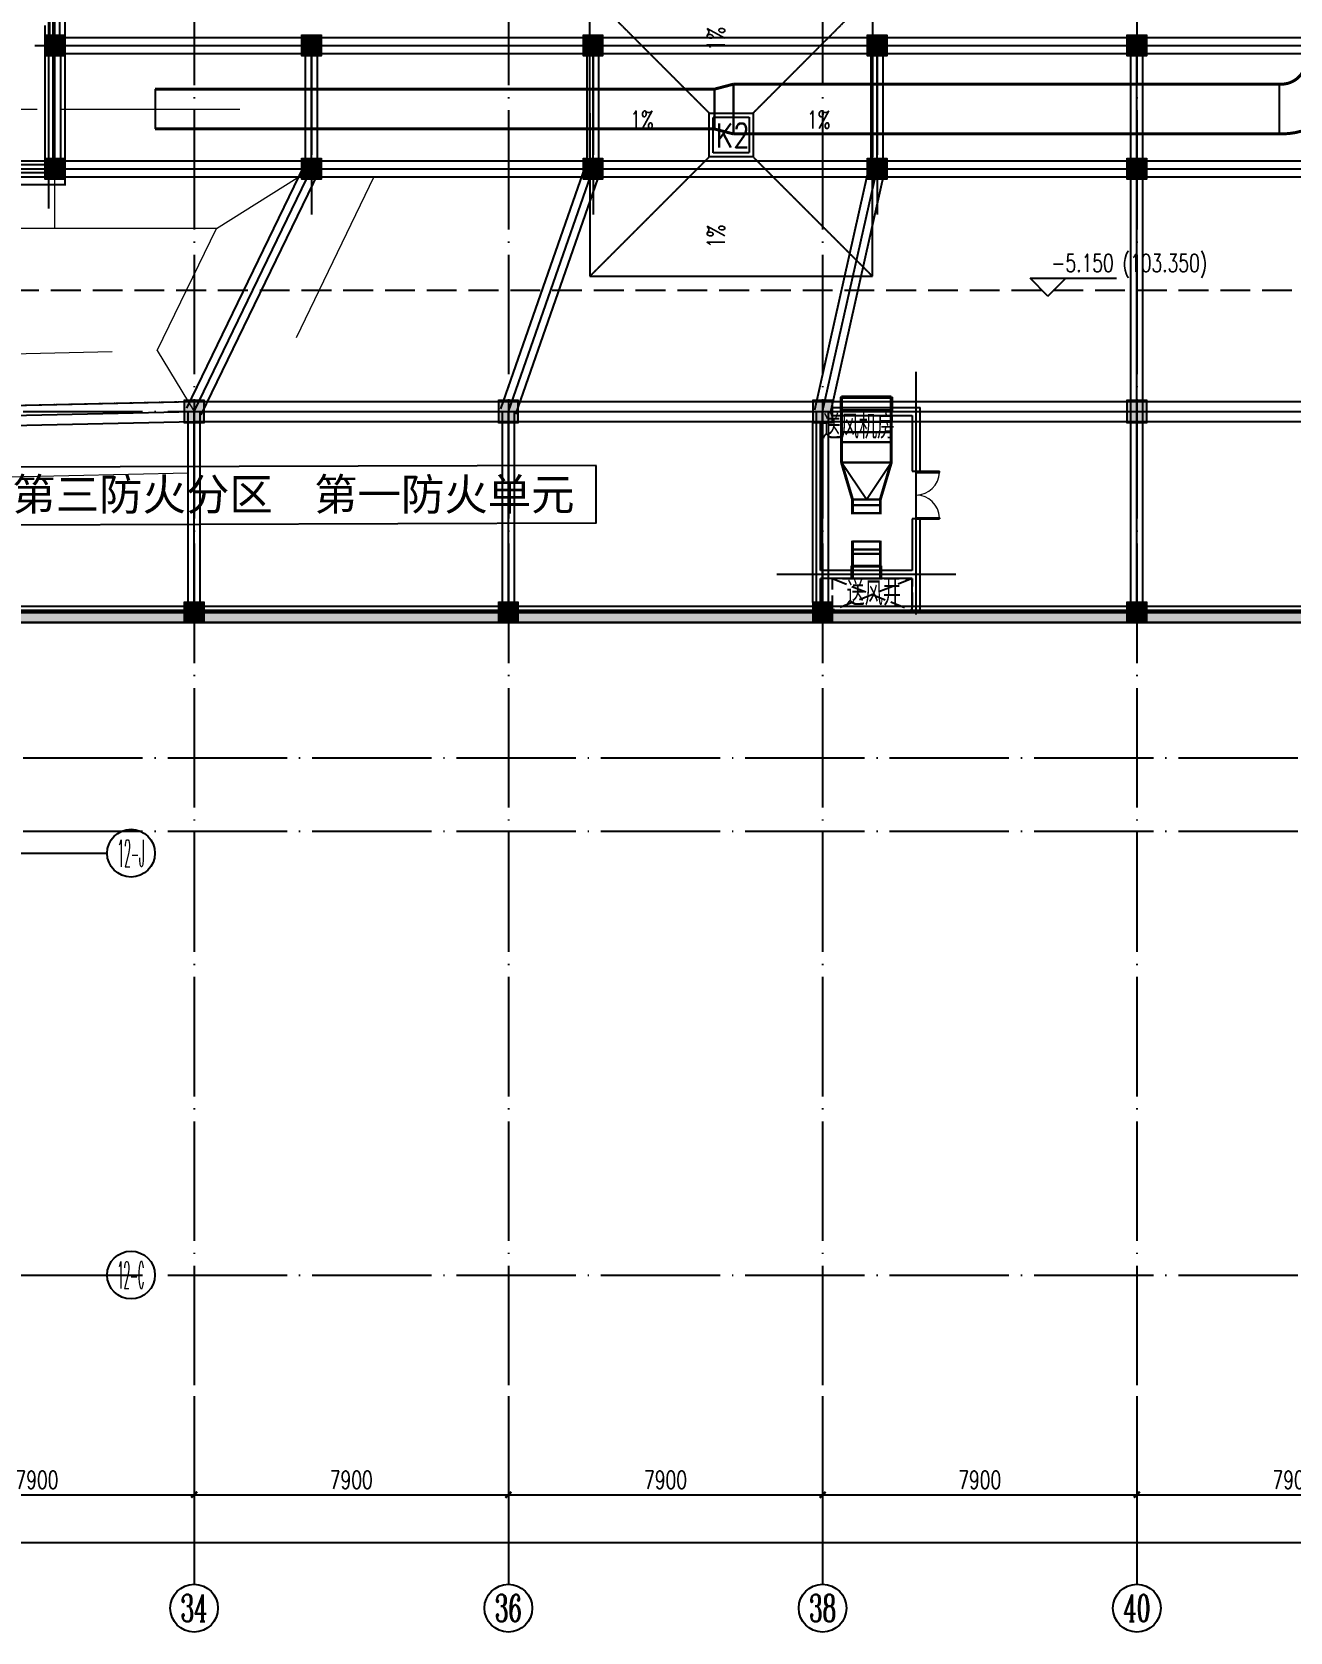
# Model space of a CAD drawing. Extents: x 290727 to 13733020, y 1731457 to 3643100.
# Drawn here: x 651536 to 683162, y 2132709 to 2172916 of the extents above; entities that cross this region are included whole.
import ezdxf
from ezdxf.enums import TextEntityAlignment as Align

# ---------------------------------------------------------------- set-up
doc = ezdxf.new("R2010")
doc.units = 0
doc.header["$LTSCALE"] = 10
doc.header["$PDSIZE"] = 0.5
for name, pattern in [('DASH', [0.35, 0.25, -0.1]), ('DASHED', [0.75, 0.5, -0.25]), ('DOTE', [2.42, 2, -0.2, 0.02, -0.2]), ('虚线', [750, 450, -300])]:
    doc.linetypes.add(name, pattern=pattern)
doc.layers.get('0').update_dxf_attribs({"linetype": 'CONTINUOUS'})
for name, color, linetype in [('-A-车行道路', 8, 'CONTINUOUS'), ('AXIS', 3, 'CONTINUOUS'), ('AXIS_TEXT', 7, 'CONTINUOUS'), ('BEAM_DASH', 144, 'DASHED'), ('COLU', 2, 'CONTINUOUS'), ('COLUMN', 9, 'CONTINUOUS'), ('DIM_ELEV', 3, 'CONTINUOUS'), ('DOTE', 8, 'DOTE'), ('DUCT-排烟管', 2, 'CONTINUOUS'), ('DUCT-排烟管端线', 4, 'CONTINUOUS'), ('DUCT-送风法兰', 2, 'CONTINUOUS'), ('DUCT-送风管', 4, 'CONTINUOUS'), ('DUCT-送风管端线', 2, 'CONTINUOUS'), ('PUB_HATCH', 8, 'CONTINUOUS'), ('PUB_TEXT', 7, 'CONTINUOUS'), ('WALL', 255, 'CONTINUOUS'), ('WINDOW', 4, 'CONTINUOUS'), ('作业图', 4, 'CONTINUOUS'), ('文字', 4, 'CONTINUOUS'), ('暖通留洞', 201, 'CONTINUOUS'), ('防火分区示意线', 4, 'CONTINUOUS'), ('防火分区线', 7, 'CONTINUOUS'), ('防火分区面积', 7, 'CONTINUOUS'), ('集水坑', 181, 'DASH'), ('风井', 211, 'CONTINUOUS')]:
    doc.layers.add(name, color=color, linetype=linetype)
for name, color, linetype, true_color in [('1106', 7, 'CONTINUOUS', 0x89bf5f), ('2106', 7, 'CONTINUOUS', 0x64cfcf), ('2206', 7, 'CONTINUOUS', 0x3474d4)]:
    doc.layers.add(name, color=color, linetype=linetype, true_color=true_color)
doc.layers.add('DIM_MODI', color=6, linetype='CONTINUOUS', plot=False)
doc.layers.add('板加腋边线', color=253, linetype='虚线', lineweight=18)
doc.layers.get('0').off()
doc.styles.add('-黑体', font='simhei.ttf')
doc.styles.add('_HZTXT', font='simplex.shx', dxfattribs={"width": 0.8, "bigfont": 'HZTXT.shx'})
doc.styles.add('_TCH_AXIS', font='COMPLEX', dxfattribs={"bigfont": 'GBCBIG'})
doc.styles.add('_TCH_DIM', font='SIMPLEX', dxfattribs={"bigfont": 'GBCBIG'})
doc.styles.add('_TCH_DIM_T3', font='SIMPLEX', dxfattribs={"width": 0.705882, "bigfont": 'GBCBIG'})
doc.styles.add('COMPLEX', font='COMPLEX')
doc.styles.add('HNSJY', font='HNSJY-07', dxfattribs={"width": 0.8, "bigfont": 'HNSJY-HZ'})
doc.dimstyles.new('_TCH_ARCH&&150', dxfattribs={"dimtxt": 446.25, "dimasz": 150, "dimexe": 375, "dimexo": 450, "dimgap": 150, "dimtad": 1, "dimdec": 0, "dimzin": 0, "dimdsep": 46, "dimtxsty": '_TCH_DIM_T3', "dimblk": 'ARCHTICK', "dimcen": 0.09, "dimclrt": 7, "dimazin": 2, "dimtfac": 1, "dimtdec": 0, "dimtix": 1, "dimtmove": 2, "dimatfit": 3, "dimfxl": 1, "dimtolj": 1, "dimtzin": 0, "dimarcsym": 0})

# ---------------------------------------------------------------- blocks, each defined once
blk = doc.blocks.new('_AXISO')
blk.add_circle((0, 0), 0.5)
at = {"layer": 'AXIS_TEXT', "style": 'COMPLEX', "width": 1.041667}
blk.add_attdef('A', text='', height=0.56, dxfattribs=at).set_placement((-0.25, -0.28), (0.25, -0.28), align=Align.FIT)
blk = doc.blocks.new('_ArchTick')
at = {"color": 0, "linetype": 'ByBlock', "const_width": 0.4}
blk.add_lwpolyline([(-0.5, -0.5), (0.5, 0.5)], dxfattribs=at)
blk = doc.blocks.new('*D99')
at = {"layer": 'AXIS', "color": 0, "linetype": 'Continuous', "lineweight": -2, "transparency": 16777216}
for p, q in [((16384, 11750), (16384, 8146)), ((235384, 11750), (235384, 8146)), ((16384, 8521), (235384, 8521))]:
    blk.add_line(p, q, dxfattribs=at)
at = {"layer": 'AXIS', "color": 0, "linetype": 'Continuous', "lineweight": -2, "transparency": 16777216, "xscale": 150, "yscale": 150, "zscale": 150, "rotation": 180}
blk.add_blockref('_ArchTick', (16384, 8521), dxfattribs=at)
at = {"layer": 'AXIS', "color": 0, "linetype": 'Continuous', "lineweight": -2, "transparency": 16777216, "xscale": 150, "yscale": 150, "zscale": 150}
blk.add_blockref('_ArchTick', (235384, 8521), dxfattribs=at)
at = {"layer": 'AXIS', "color": 7, "linetype": 'Continuous', "transparency": 16777216, "insert": (125884, 8895), "char_height": 446.2, "attachment_point": 5, "style": '_TCH_DIM_T3'}
blk.add_mtext('\\A1;219000', dxfattribs=at)
blk = doc.blocks.new('*D120')
at = {"layer": 'AXIS', "color": 0, "linetype": 'Continuous', "lineweight": -2, "transparency": 16777216}
for p, q in [((162784, 11750), (162784, 9346)), ((170684, 11750), (170684, 9346)), ((162784, 9721), (170684, 9721))]:
    blk.add_line(p, q, dxfattribs=at)
at = {"layer": 'AXIS', "color": 0, "linetype": 'Continuous', "lineweight": -2, "transparency": 16777216, "xscale": 150, "yscale": 150, "zscale": 150, "rotation": 180}
blk.add_blockref('_ArchTick', (162784, 9721), dxfattribs=at)
at = {"layer": 'AXIS', "color": 0, "linetype": 'Continuous', "lineweight": -2, "transparency": 16777216, "xscale": 150, "yscale": 150, "zscale": 150}
blk.add_blockref('_ArchTick', (170684, 9721), dxfattribs=at)
at = {"layer": 'AXIS', "color": 7, "linetype": 'Continuous', "transparency": 16777216, "insert": (166734, 10095), "char_height": 446.2, "attachment_point": 5, "style": '_TCH_DIM_T3'}
blk.add_mtext('\\A1;7900', dxfattribs=at)
blk = doc.blocks.new('*D121')
at = {"layer": 'AXIS', "color": 0, "linetype": 'Continuous', "lineweight": -2, "transparency": 16777216}
for p, q in [((170684, 11750), (170684, 9346)), ((178584, 11750), (178584, 9346)), ((170684, 9721), (178584, 9721))]:
    blk.add_line(p, q, dxfattribs=at)
at = {"layer": 'AXIS', "color": 0, "linetype": 'Continuous', "lineweight": -2, "transparency": 16777216, "xscale": 150, "yscale": 150, "zscale": 150, "rotation": 180}
blk.add_blockref('_ArchTick', (170684, 9721), dxfattribs=at)
at = {"layer": 'AXIS', "color": 0, "linetype": 'Continuous', "lineweight": -2, "transparency": 16777216, "xscale": 150, "yscale": 150, "zscale": 150}
blk.add_blockref('_ArchTick', (178584, 9721), dxfattribs=at)
at = {"layer": 'AXIS', "color": 7, "linetype": 'Continuous', "transparency": 16777216, "insert": (174634, 10095), "char_height": 446.2, "attachment_point": 5, "style": '_TCH_DIM_T3'}
blk.add_mtext('\\A1;7900', dxfattribs=at)
blk = doc.blocks.new('*D122')
at = {"layer": 'AXIS', "color": 0, "linetype": 'Continuous', "lineweight": -2, "transparency": 16777216}
for p, q in [((178584, 11750), (178584, 9346)), ((186484, 11750), (186484, 9346)), ((178584, 9721), (186484, 9721))]:
    blk.add_line(p, q, dxfattribs=at)
at = {"layer": 'AXIS', "color": 0, "linetype": 'Continuous', "lineweight": -2, "transparency": 16777216, "xscale": 150, "yscale": 150, "zscale": 150, "rotation": 180}
blk.add_blockref('_ArchTick', (178584, 9721), dxfattribs=at)
at = {"layer": 'AXIS', "color": 0, "linetype": 'Continuous', "lineweight": -2, "transparency": 16777216, "xscale": 150, "yscale": 150, "zscale": 150}
blk.add_blockref('_ArchTick', (186484, 9721), dxfattribs=at)
at = {"layer": 'AXIS', "color": 7, "linetype": 'Continuous', "transparency": 16777216, "insert": (182534, 10095), "char_height": 446.2, "attachment_point": 5, "style": '_TCH_DIM_T3'}
blk.add_mtext('\\A1;7900', dxfattribs=at)
blk = doc.blocks.new('*D123')
at = {"layer": 'AXIS', "color": 0, "linetype": 'Continuous', "lineweight": -2, "transparency": 16777216}
for p, q in [((186484, 11750), (186484, 9346)), ((194384, 11750), (194384, 9346)), ((186484, 9721), (194384, 9721))]:
    blk.add_line(p, q, dxfattribs=at)
at = {"layer": 'AXIS', "color": 0, "linetype": 'Continuous', "lineweight": -2, "transparency": 16777216, "xscale": 150, "yscale": 150, "zscale": 150, "rotation": 180}
blk.add_blockref('_ArchTick', (186484, 9721), dxfattribs=at)
at = {"layer": 'AXIS', "color": 0, "linetype": 'Continuous', "lineweight": -2, "transparency": 16777216, "xscale": 150, "yscale": 150, "zscale": 150}
blk.add_blockref('_ArchTick', (194384, 9721), dxfattribs=at)
at = {"layer": 'AXIS', "color": 7, "linetype": 'Continuous', "transparency": 16777216, "insert": (190434, 10095), "char_height": 446.2, "attachment_point": 5, "style": '_TCH_DIM_T3'}
blk.add_mtext('\\A1;7900', dxfattribs=at)
blk = doc.blocks.new('*D124')
at = {"layer": 'AXIS', "color": 0, "linetype": 'Continuous', "lineweight": -2, "transparency": 16777216}
for p, q in [((194384, 11750), (194384, 9346)), ((202284, 11750), (202284, 9346)), ((194384, 9721), (202284, 9721))]:
    blk.add_line(p, q, dxfattribs=at)
at = {"layer": 'AXIS', "color": 0, "linetype": 'Continuous', "lineweight": -2, "transparency": 16777216, "xscale": 150, "yscale": 150, "zscale": 150, "rotation": 180}
blk.add_blockref('_ArchTick', (194384, 9721), dxfattribs=at)
at = {"layer": 'AXIS', "color": 0, "linetype": 'Continuous', "lineweight": -2, "transparency": 16777216, "xscale": 150, "yscale": 150, "zscale": 150}
blk.add_blockref('_ArchTick', (202284, 9721), dxfattribs=at)
at = {"layer": 'AXIS', "color": 7, "linetype": 'Continuous', "transparency": 16777216, "insert": (198334, 10095), "char_height": 446.2, "attachment_point": 5, "style": '_TCH_DIM_T3'}
blk.add_mtext('\\A1;7900', dxfattribs=at)
blk = doc.blocks.new('A$C1EDA5D86')
at = {"layer": 'AXIS'}
for p, q in [((71664, 19100), (73164, 19100)), ((71664, 8500), (73164, 8500))]:
    blk.add_line(p, q, dxfattribs=at)
at = {"layer": 'DOTE'}
for p, q in [((5961, 19100), (71664, 19100)), ((5961, 8500), (71664, 8500))]:
    blk.add_line(p, q, dxfattribs=at)
at = {"layer": 'AXIS'}
ref = blk.add_blockref('_AXISO', (73764, 19100), dxfattribs=dict(at, xscale=1200, yscale=1200, zscale=1200))
ref.add_attrib('A', '12-J', dxfattribs={"layer": 'AXIS_TEXT', "height": 678.8, "style": '_TCH_AXIS', "width": 0.291667}).set_placement((73424, 18761), (74103, 18761), align=Align.FIT)
ref = blk.add_blockref('_AXISO', (73764, 8500), dxfattribs=dict(at, xscale=1200, yscale=1200, zscale=1200))
ref.add_attrib('A', '12-C', dxfattribs={"layer": 'AXIS_TEXT', "height": 678.8, "style": '_TCH_AXIS', "width": 0.276316}).set_placement((73424, 8161), (74103, 8161), align=Align.FIT)
blk = doc.blocks.new('A$C47EE32D5')
at = {"layer": '集水坑'}
for p, q in [((0, 7100), (3000, 4100)), ((4100, 4100), (7100, 7100)), ((0, 0), (3000, 3000)), ((4100, 3000), (7100, 0))]:
    blk.add_line(p, q, dxfattribs=at)
for points in [[(0, 3000), (0, 7100), (7100, 7100), (7100, 3000)], [(0, 4100), (0, 0), (7100, 0), (7100, 4100)]]:
    blk.add_lwpolyline(points, dxfattribs=at)
at = {"layer": '集水坑', "linetype": 'ByBlock'}
blk.add_lwpolyline([(3000, 4100), (4100, 4100), (4100, 3000), (3000, 3000)], close=True, dxfattribs=at)
at = {"layer": '集水坑', "linetype": 'DASH'}
blk.add_lwpolyline([(3100, 4000), (4000, 4000), (4000, 3100), (3100, 3100)], close=True, dxfattribs=at)
at = {"layer": 'PUB_TEXT', "style": '_TCH_DIM', "width": 0.705882}
for p in [(3392, 5669), (3392, 703)]:
    blk.add_text('1%%%', height=446.2, rotation=90, dxfattribs=at).set_placement(p)
for p in [(1012, 3708), (5456, 3708)]:
    blk.add_text('1%%%', height=446.2, dxfattribs=at).set_placement(p)
at = {"layer": '集水坑', "style": '_HZTXT', "width": 0.8}
blk.add_text('K2', height=600, dxfattribs=at).set_placement((3170, 3237))
blk = doc.blocks.new('A$C26CF02E8')
at = {"layer": '风井', "linetype": 'DASH', "ltscale": 150}
for p, q in [((183115, 33615), (181115, 32815)), ((181115, 33615), (183115, 32815))]:
    blk.add_line(p, q, dxfattribs=at)
at = {"layer": '风井', "linetype": 'DASH', "ltscale": 150, "flags": 128}
blk.add_lwpolyline([(181115, 32815), (181115, 33615), (183115, 33615), (183115, 32815)], close=True, dxfattribs=at)
blk = doc.blocks.new('_FZH')
blk.add_lwpolyline([(-0.5, -0.5), (0.5, -0.5), (0.5, 0.5), (-0.5, 0.5)], close=True)
at = {"layer": 'PUB_HATCH'}
blk.add_solid([(-0.5, -0.5), (0.5, -0.5), (-0.5, 0.5), (0.5, 0.5)], dxfattribs=at)
blk = doc.blocks.new('$DorLib2D$00000002')
for p, q in [((-0.5, 0), (-0.5, 0.4875)), ((-0.475, 0.4875), (-0.5, 0.4875)), ((-0.475, 0), (-0.475, 0.4875)), ((0.475, 0), (0.475, 0.4875)), ((0.475, 0.4875), (0.5, 0.4875)), ((0.5, 0), (0.5, 0.4875)), ((-0.5, 0), (-0.475, 0)), ((0.5, 0), (0.475, 0))]:
    blk.add_line(p, q)
at = {"lineweight": 13}
for centre, start, end in [((-0.4875, 0), 0, 88.53072), ((0.4875, 0), 91.46928, 180)]:
    blk.add_arc(centre, 0.4875, start, end, dxfattribs=at)
blk = doc.blocks.new('人防-l')
at = {"layer": '2106'}
for points in [[(804255, -960534), (803755, -960534), (803755, -961034), (804255, -961034)], [(810704, -960534), (810204, -960534), (810204, -961034), (810704, -961034)], [(817782, -960534), (817282, -960534), (817282, -961034), (817782, -961034)], [(824923, -960534), (824423, -960534), (824423, -961034), (824923, -961034)], [(831454, -960534), (830954, -960534), (830954, -961034), (831454, -961034)], [(804255, -963634), (803755, -963634), (803755, -964134), (804255, -964134)], [(810707, -963634), (810207, -963634), (810207, -964134), (810707, -964134)], [(817782, -963634), (817282, -963634), (817282, -964134), (817782, -964134)], [(824923, -963634), (824423, -963634), (824423, -964134), (824923, -964134)], [(831454, -963634), (830954, -963634), (830954, -964134), (831454, -964134)], [(807754, -969709), (807254, -969709), (807254, -970259), (807754, -970259)], [(815654, -969709), (815154, -969709), (815154, -970259), (815654, -970259)], [(823554, -969709), (823054, -969709), (823054, -970259), (823554, -970259)], [(831454, -969709), (830954, -969709), (830954, -970259), (831454, -970259)], [(807754, -974784), (807254, -974784), (807254, -975284), (807754, -975284)], [(815654, -974784), (815154, -974784), (815154, -975284), (815654, -975284)], [(823554, -974784), (823054, -974784), (823054, -975284), (823554, -975284)], [(831454, -974784), (830954, -974784), (830954, -975284), (831454, -975284)]]:
    blk.add_hatch(color=0, dxfattribs=at).paths.add_polyline_path(points)
at = {"color": 0}
for p, q in [((804005, -960784), (804005, -960184)), ((804005, -963884), (804005, -960784)), ((804005, -960784), (810454, -960784)), ((810454, -960784), (817532, -960784)), ((810457, -963884), (810454, -960784)), ((817532, -960784), (824673, -960784)), ((817532, -963884), (817532, -960784)), ((824673, -960784), (831204, -960784)), ((824673, -963884), (824673, -960784)), ((831204, -960784), (839104, -960784)), ((831204, -963884), (831204, -960784)), ((798954, -963884), (804005, -963884)), ((804005, -963884), (810457, -963884)), ((807504, -969984), (810457, -963884)), ((810457, -963884), (817532, -963884)), ((815404, -969984), (817532, -963884)), ((817532, -963884), (824673, -963884)), ((823304, -969984), (824673, -963884)), ((824673, -963884), (831204, -963884)), ((831204, -963884), (839104, -963884)), ((831204, -969984), (831204, -963884)), ((799604, -970159), (807504, -969984)), ((807504, -969984), (815404, -969984)), ((807504, -974984), (807504, -969984)), ((815404, -969984), (823304, -969984)), ((815404, -974984), (815404, -969984)), ((823304, -969984), (831204, -969984)), ((823304, -974984), (823304, -969984)), ((831204, -969984), (839104, -969984)), ((831204, -974984), (831204, -969984)), ((799604, -974984), (807504, -974984)), ((807504, -974984), (815404, -974984)), ((815404, -974984), (823304, -974984)), ((823304, -974984), (831204, -974984)), ((831204, -974984), (839104, -974984))]:
    blk.add_line(p, q, dxfattribs=at)
for p in [(804005, -960784), (810454, -960784), (817532, -960784), (824673, -960784), (831204, -960784), (804005, -963884), (810457, -963884), (817532, -963884), (824673, -963884), (831204, -963884), (807504, -969984), (815404, -969984), (823304, -969984), (831204, -969984), (807504, -974984), (815404, -974984), (823304, -974984), (831204, -974984)]:
    blk.add_point(p, dxfattribs=at)
at = {"layer": '1106', "color": 0}
for p, q in [((799654, -975034), (807504, -975034)), ((799904, -975284), (807504, -975284)), ((807504, -975034), (815404, -975034)), ((807504, -975284), (815404, -975284)), ((815404, -975034), (823304, -975034)), ((815404, -975284), (823304, -975284)), ((823304, -975034), (831204, -975034)), ((823304, -975284), (831204, -975284)), ((831204, -975034), (839104, -975034)), ((831204, -975284), (839104, -975284))]:
    blk.add_line(p, q, dxfattribs=at)
at = {"layer": '2106', "color": 0, "linetype": 'Continuous'}
for points in [[(804255, -960534), (803755, -960534), (803755, -961034), (804255, -961034)], [(810704, -960534), (810204, -960534), (810204, -961034), (810704, -961034)], [(817782, -960534), (817282, -960534), (817282, -961034), (817782, -961034)], [(824923, -960534), (824423, -960534), (824423, -961034), (824923, -961034)], [(831454, -960534), (830954, -960534), (830954, -961034), (831454, -961034)], [(804255, -963634), (803755, -963634), (803755, -964134), (804255, -964134)], [(810707, -963634), (810207, -963634), (810207, -964134), (810707, -964134)], [(817782, -963634), (817282, -963634), (817282, -964134), (817782, -964134)], [(824923, -963634), (824423, -963634), (824423, -964134), (824923, -964134)], [(831454, -963634), (830954, -963634), (830954, -964134), (831454, -964134)], [(807754, -969709), (807254, -969709), (807254, -970259), (807754, -970259)], [(815654, -969709), (815154, -969709), (815154, -970259), (815654, -970259)], [(823554, -969709), (823054, -969709), (823054, -970259), (823554, -970259)], [(831454, -969709), (830954, -969709), (830954, -970259), (831454, -970259)], [(807754, -974784), (807254, -974784), (807254, -975284), (807754, -975284)], [(815654, -974784), (815154, -974784), (815154, -975284), (815654, -975284)], [(823554, -974784), (823054, -974784), (823054, -975284), (823554, -975284)], [(831454, -974784), (830954, -974784), (830954, -975284), (831454, -975284)]]:
    blk.add_lwpolyline(points, close=True, dxfattribs=at)
at = {"layer": '2206', "color": 0}
for p, q in [((803880, -960784), (803880, -960184)), ((803880, -960784), (803880, -960184)), ((804130, -960784), (804130, -960184)), ((803855, -963884), (803855, -960784)), ((803855, -963884), (803855, -960784)), ((804005, -960584), (810454, -960584)), ((804005, -960584), (810454, -960584)), ((804155, -963884), (804155, -960784)), ((810307, -963884), (810304, -960784)), ((810307, -963884), (810304, -960784)), ((810454, -960584), (817532, -960584)), ((810454, -960584), (817532, -960584)), ((810607, -963884), (810604, -960784)), ((817382, -963884), (817382, -960784)), ((817382, -963884), (817382, -960784)), ((817532, -960584), (824673, -960584)), ((817532, -960584), (824673, -960584)), ((817682, -963884), (817682, -960784)), ((824523, -963884), (824523, -960784)), ((824523, -963884), (824523, -960784)), ((824673, -960584), (831204, -960584)), ((824673, -960584), (831204, -960584)), ((824823, -963884), (824823, -960784)), ((831054, -963884), (831054, -960784)), ((831054, -963884), (831054, -960784)), ((831204, -960584), (839104, -960584)), ((831204, -960584), (839104, -960584)), ((831354, -963884), (831354, -960784)), ((804005, -960984), (810454, -960984)), ((810454, -960984), (817532, -960984)), ((817532, -960984), (824673, -960984)), ((824673, -960984), (831204, -960984)), ((831204, -960984), (839104, -960984)), ((798954, -963684), (804005, -963684)), ((798954, -963684), (804005, -963684)), ((804005, -963684), (810457, -963684)), ((804005, -963684), (810457, -963684)), ((810457, -963684), (817532, -963684)), ((810457, -963684), (817532, -963684)), ((817532, -963684), (824673, -963684)), ((817532, -963684), (824673, -963684)), ((824673, -963684), (831204, -963684)), ((824673, -963684), (831204, -963684)), ((831204, -963684), (839104, -963684)), ((831204, -963684), (839104, -963684)), ((798954, -964084), (804005, -964084)), ((804005, -964084), (810457, -964084)), ((807324, -969897), (810277, -963797)), ((807324, -969897), (810277, -963797)), ((807684, -970071), (810637, -963971)), ((810457, -964084), (817532, -964084)), ((815215, -969918), (817343, -963818)), ((815215, -969918), (817343, -963818)), ((815593, -970050), (817721, -963950)), ((817532, -964084), (824673, -964084)), ((823109, -969940), (824478, -963840)), ((823109, -969940), (824478, -963840)), ((823499, -970028), (824868, -963928)), ((824673, -964084), (831204, -964084)), ((831054, -969984), (831054, -963884)), ((831054, -969984), (831054, -963884)), ((831204, -964084), (839104, -964084)), ((831354, -969984), (831354, -963884)), ((799599, -969909), (807499, -969734)), ((799599, -969909), (807499, -969734)), ((807504, -969734), (815404, -969734)), ((807504, -969734), (815404, -969734)), ((815404, -969734), (823304, -969734)), ((815404, -969734), (823304, -969734)), ((823304, -969734), (831204, -969734)), ((823304, -969734), (831204, -969734)), ((831204, -969734), (839104, -969734)), ((831204, -969734), (839104, -969734)), ((807354, -974984), (807354, -969984)), ((807354, -974984), (807354, -969984)), ((807654, -974984), (807654, -969984)), ((815254, -974984), (815254, -969984)), ((815254, -974984), (815254, -969984)), ((815554, -974984), (815554, -969984)), ((823154, -974984), (823154, -969984)), ((823154, -974984), (823154, -969984)), ((823454, -974984), (823454, -969984)), ((831054, -974984), (831054, -969984)), ((831054, -974984), (831054, -969984)), ((831354, -974984), (831354, -969984)), ((799610, -970409), (807510, -970234)), ((807504, -970234), (815404, -970234)), ((815404, -970234), (823304, -970234)), ((823304, -970234), (831204, -970234)), ((831204, -970234), (839104, -970234))]:
    blk.add_line(p, q, dxfattribs=at)
blk = doc.blocks.new('A$C7FBF512A')
at = {"layer": 'DUCT-排烟管', "color": 0, "linetype": 'Continuous', "const_width": 75}
blk.add_lwpolyline([(177370, -94824, 0.414214), (177995, -94199)], format="xyb", dxfattribs=at)
for points in [[(163594, -94824), (163119, -94949)], [(177320, -94824), (163594, -94824)], [(177320, -94824), (177370, -94824)], [(163119, -94949), (149055, -94949)], [(149055, -95949), (163119, -95949)], [(163594, -96074), (163119, -95949)], [(163594, -96074), (177320, -96074)], [(177370, -96074), (177320, -96074)]]:
    blk.add_lwpolyline(points, dxfattribs=at)
at = {"layer": 'DUCT-排烟管', "color": 0, "linetype": 'Continuous', "extrusion": (0, 0, -1), "const_width": 75}
blk.add_lwpolyline([(-178874, -95320, 0.236867), (-177370, -96074)], format="xyb", dxfattribs=at)
at = {"layer": 'DUCT-排烟管端线', "color": 0, "linetype": 'Continuous'}
for p, q in [((163594, -94824), (163594, -96074)), ((163594, -96074), (163594, -94824)), ((177320, -96074), (177320, -94824)), ((177320, -96074), (177320, -94824)), ((149055, -94949), (149055, -95949)), ((163119, -95949), (163119, -94949)), ((163119, -94949), (163119, -95949))]:
    blk.add_line(p, q, dxfattribs=at)
at = {"layer": 'DUCT-送风法兰', "color": 0, "linetype": 'Continuous'}
for p, q in [((167594, -103572), (166284, -103572)), ((167594, -103823), (166284, -103823)), ((167594, -104332), (166284, -104332)), ((166559, -105257), (167319, -105257)), ((167319, -105405), (166559, -105405)), ((166559, -106516), (167319, -106516))]:
    blk.add_line(p, q, dxfattribs=at)
at = {"layer": 'DUCT-送风法兰', "color": 0, "linetype": 'ByBlock'}
for p, q in [((167319, -105405), (166559, -105405)), ((166559, -105605), (167319, -105605))]:
    blk.add_line(p, q, dxfattribs=at)
at = {"layer": 'DUCT-送风法兰', "color": 0}
for p, q in [((166559, -106316), (167319, -106316)), ((166559, -106516), (167319, -106516)), ((166559, -106630), (167319, -106630)), ((166559, -106930), (167319, -106930)), ((166559, -107249), (167319, -107249))]:
    blk.add_line(p, q, dxfattribs=at)
at = {"layer": 'DUCT-送风管', "color": 0, "linetype": 'Continuous'}
for q in [(166314, -104332), (167564, -104332)]:
    blk.add_line((166939, -105257), q, dxfattribs=at)
at = {"layer": 'DUCT-送风管', "color": 0, "linetype": 'Continuous', "const_width": 75}
for points in [[(166314, -102671), (166314, -103013)], [(167564, -103013), (167564, -102671)], [(166589, -105257), (166314, -104332)], [(167289, -105257), (167564, -104332)]]:
    blk.add_lwpolyline(points, dxfattribs=at)
at = {"layer": 'DUCT-送风管', "color": 0, "const_width": 75}
for points in [[(166314, -103313), (166314, -103013)], [(167564, -103013), (167564, -103313)], [(166314, -103822), (166314, -103572)], [(167564, -103572), (167564, -103822)], [(166589, -106516), (166589, -106316)], [(166589, -106516), (166589, -106630)], [(167289, -106316), (167289, -106516)], [(167289, -106630), (167289, -106516)], [(166589, -106930), (166589, -106630)], [(166589, -106930), (166589, -107249)], [(167289, -106630), (167289, -106930)], [(167289, -107249), (167289, -106930)]]:
    blk.add_lwpolyline(points, dxfattribs=at)
at = {"layer": 'DUCT-送风管', "color": 0, "linetype": 'ByBlock', "const_width": 75}
for points in [[(166314, -103313), (166314, -103572)], [(167564, -103572), (167564, -103313)], [(166314, -103823), (166314, -104332)], [(167564, -104332), (167564, -103823)], [(166589, -105258), (166589, -105405)], [(167289, -105405), (167289, -105258)], [(166589, -105605), (166589, -105405)], [(167289, -105405), (167289, -105605)]]:
    blk.add_lwpolyline(points, dxfattribs=at)
at = {"layer": 'DUCT-送风管端线', "color": 0, "linetype": 'Continuous'}
for p, q in [((167564, -102671), (166314, -102671)), ((166314, -103013), (167564, -103013)), ((167564, -104332), (166314, -104332)), ((166589, -105257), (167289, -105257))]:
    blk.add_line(p, q, dxfattribs=at)
at = {"layer": 'DUCT-送风管端线', "color": 0}
for p, q in [((166314, -103013), (167564, -103013)), ((166314, -103313), (167564, -103313)), ((166314, -103572), (167564, -103572)), ((166314, -103822), (167564, -103822)), ((167289, -106316), (166589, -106316)), ((167289, -106516), (166589, -106516)), ((167289, -106516), (166589, -106516)), ((166589, -106630), (167289, -106630)), ((167289, -106630), (166589, -106630)), ((167289, -106930), (166589, -106930)), ((167289, -106930), (166589, -106930)), ((166589, -107249), (167289, -107249))]:
    blk.add_line(p, q, dxfattribs=at)
at = {"layer": 'DUCT-送风管端线', "color": 0, "linetype": 'ByBlock'}
for p, q in [((167564, -103313), (166314, -103313)), ((166314, -103572), (167564, -103572)), ((167564, -103823), (166314, -103823)), ((166314, -104332), (167564, -104332)), ((167289, -105258), (166589, -105258)), ((167289, -105405), (166589, -105405)), ((166589, -105405), (167289, -105405)), ((167289, -105605), (166589, -105605))]:
    blk.add_line(p, q, dxfattribs=at)
at = {"layer": '暖通留洞', "color": 0, "lineweight": 0, "const_width": 50, "elevation": 6000}
blk.add_lwpolyline([(166289, -102713), (167589, -102713), (167589, -103013), (166289, -103013)], close=True, dxfattribs=at)
at = {"layer": '暖通留洞', "color": 0, "lineweight": 0, "const_width": 50}
blk.add_lwpolyline([(166564, -106949), (167314, -106949), (167314, -107249), (166564, -107249)], close=True, dxfattribs=at)
blk = doc.blocks.new('梁图-10.22')
at = {"layer": 'BEAM_DASH', "color": 0, "lineweight": 18}
for p, q in [((-1458749, 217308), (-1458749, 217058)), ((-1458499, 217058), (-1458499, 217308)), ((-1452424, 217008), (-1458374, 217008)), ((-1445346, 217008), (-1451924, 217008)), ((-1438206, 217008), (-1444846, 217008)), ((-1431674, 217008), (-1437706, 217008)), ((-1423774, 217008), (-1431174, 217008)), ((-1458774, 216558), (-1458774, 213958)), ((-1458474, 213958), (-1458474, 216558)), ((-1458374, 216608), (-1452424, 216608)), ((-1452324, 216558), (-1452322, 213958)), ((-1452022, 213958), (-1452024, 216558)), ((-1451924, 216608), (-1445346, 216608)), ((-1445246, 216558), (-1445246, 213958)), ((-1444946, 213958), (-1444946, 216558)), ((-1444846, 216608), (-1438206, 216608)), ((-1438106, 216558), (-1438106, 213958)), ((-1437806, 213958), (-1437806, 216558)), ((-1437706, 216608), (-1431674, 216608)), ((-1431574, 216558), (-1431574, 213958)), ((-1431274, 213958), (-1431274, 216558)), ((-1431174, 216608), (-1423774, 216608)), ((-1458874, 213908), (-1463374, 213908)), ((-1452422, 213908), (-1458374, 213908)), ((-1445346, 213908), (-1451922, 213908)), ((-1438206, 213908), (-1444846, 213908)), ((-1431674, 213908), (-1437706, 213908)), ((-1423809, 213908), (-1431174, 213908)), ((-1463374, 213508), (-1458874, 213508)), ((-1458374, 213508), (-1452422, 213508)), ((-1452431, 213632), (-1455214, 207883)), ((-1451922, 213508), (-1445346, 213508)), ((-1445350, 213590), (-1447340, 207883)), ((-1444846, 213508), (-1438206, 213508)), ((-1438206, 213507), (-1439468, 207883)), ((-1437706, 213508), (-1431674, 213508)), ((-1431174, 213508), (-1423809, 213508)), ((-1454874, 207665), (-1452071, 213458)), ((-1446974, 207717), (-1444972, 213458)), ((-1439074, 207809), (-1437807, 213458)), ((-1431574, 213458), (-1431574, 207883)), ((-1431274, 207883), (-1431274, 213458)), ((-1455374, 207852), (-1462774, 207688)), ((-1447474, 207858), (-1454874, 207858)), ((-1439574, 207858), (-1446974, 207858)), ((-1431674, 207858), (-1439074, 207858)), ((-1423774, 207858), (-1431174, 207858)), ((-1462774, 207188), (-1455374, 207352)), ((-1455274, 207333), (-1455274, 202808)), ((-1454974, 202808), (-1454974, 207333)), ((-1454874, 207358), (-1447474, 207358)), ((-1447374, 207333), (-1447374, 202808)), ((-1447074, 202808), (-1447074, 207333)), ((-1446974, 207358), (-1439574, 207358)), ((-1439474, 207333), (-1439474, 202808)), ((-1439174, 202808), (-1439174, 207333)), ((-1439074, 207358), (-1431674, 207358)), ((-1431574, 207333), (-1431574, 202808)), ((-1431274, 202808), (-1431274, 207333)), ((-1431174, 207358), (-1423774, 207358))]:
    blk.add_line(p, q, dxfattribs=at)
at = {"layer": 'COLU', "color": 0, "const_width": 40}
for points in [[(-1458374, 217058), (-1458874, 217058), (-1458874, 216558), (-1458374, 216558)], [(-1451924, 217058), (-1452424, 217058), (-1452424, 216558), (-1451924, 216558)], [(-1444846, 217058), (-1445346, 217058), (-1445346, 216558), (-1444846, 216558)], [(-1437706, 217058), (-1438206, 217058), (-1438206, 216558), (-1437706, 216558)], [(-1431174, 217058), (-1431674, 217058), (-1431674, 216558), (-1431174, 216558)], [(-1458374, 213958), (-1458874, 213958), (-1458874, 213458), (-1458374, 213458)], [(-1451922, 213958), (-1452422, 213958), (-1452422, 213458), (-1451922, 213458)], [(-1444846, 213958), (-1445346, 213958), (-1445346, 213458), (-1444846, 213458)], [(-1437706, 213958), (-1438206, 213958), (-1438206, 213458), (-1437706, 213458)], [(-1431174, 213958), (-1431674, 213958), (-1431674, 213458), (-1431174, 213458)], [(-1454874, 207883), (-1455374, 207883), (-1455374, 207333), (-1454874, 207333)], [(-1446974, 207883), (-1447474, 207883), (-1447474, 207333), (-1446974, 207333)], [(-1439074, 207883), (-1439574, 207883), (-1439574, 207333), (-1439074, 207333)], [(-1431174, 207883), (-1431674, 207883), (-1431674, 207333), (-1431174, 207333)], [(-1454874, 202808), (-1455374, 202808), (-1455374, 202308), (-1454874, 202308)], [(-1446974, 202808), (-1447474, 202808), (-1447474, 202308), (-1446974, 202308)], [(-1439074, 202808), (-1439574, 202808), (-1439574, 202308), (-1439074, 202308)], [(-1431174, 202808), (-1431674, 202808), (-1431674, 202308), (-1431174, 202308)]]:
    blk.add_lwpolyline(points, close=True, dxfattribs=at)
at = {"layer": 'WALL', "color": 0, "const_width": 40}
for points in [[(-1455374, 202558), (-1462724, 202558)], [(-1462724, 202308), (-1455374, 202308)], [(-1447474, 202558), (-1454874, 202558)], [(-1454874, 202308), (-1447474, 202308)], [(-1439574, 202558), (-1446974, 202558)], [(-1446974, 202308), (-1439574, 202308)], [(-1431674, 202558), (-1439074, 202558)], [(-1439074, 202308), (-1431674, 202308)], [(-1423774, 202558), (-1431174, 202558)], [(-1431174, 202308), (-1423774, 202308)]]:
    blk.add_lwpolyline(points, dxfattribs=at)
at = {"layer": '板加腋边线', "color": 0, "lineweight": 18}
for p, q in [((-1463574, 215208), (-1458774, 215208)), ((-1458474, 215208), (-1452323, 215208)), ((-1458624, 212208), (-1458624, 213708)), ((-1454564, 212208), (-1452172, 213708)), ((-1450602, 213508), (-1453337, 207858)), ((-1458624, 212208), (-1462011, 212208)), ((-1454564, 212208), (-1458624, 212208)), ((-1456050, 209138), (-1454564, 212208)), ((-1461680, 209013), (-1456050, 209138)), ((-1456050, 209138), (-1455124, 207608)), ((-1455274, 206054), (-1462874, 205886))]:
    blk.add_line(p, q, dxfattribs=at)
blk = doc.blocks.new('A$C55C93FC2')
at = {"layer": 'AXIS', "linetype": 'Continuous'}
for p, q in [((170684.1, 12200), (170684.1, 7471.4)), ((178584.1, 12200), (178584.1, 7471.4)), ((186484.1, 12200), (186484.1, 7471.4)), ((194384.1, 12200), (194384.1, 7471.4))]:
    blk.add_line(p, q, dxfattribs=at)
at = {"layer": 'DOTE', "linetype": 'DOTE', "ltscale": 150}
for p, q in [((170684.1, 48142.4), (170684.1, 12200)), ((178584.1, 48142.4), (178584.1, 12200)), ((186484.1, 48142.4), (186484.1, 12200)), ((194384.1, 48142.4), (194384.1, 12200)), ((10299.5, 43042.4), (252290.8, 43042.4)), ((10299.5, 36942.4), (252290.8, 36942.4)), ((10299.5, 31892.4), (252290.8, 31892.4)), ((10299.5, 28242.4), (252290.8, 28242.4)), ((10299.5, 26392.4), (252290.8, 26392.4)), ((10299.5, 15242.4), (252290.8, 15242.4))]:
    blk.add_line(p, q, dxfattribs=at)
at = {"layer": 'DOTE', "ltscale": 150}
blk.add_line((166681.2, 46142.3), (207548.7, 46142.3), dxfattribs=at)
at = {"layer": 'AXIS', "linetype": 'Continuous'}
ref = blk.add_blockref('_AXISO', (170684.1, 6871.4), dxfattribs=dict(at, xscale=1200, yscale=1200, zscale=1200))
ref.add_attrib('A', '34', dxfattribs={"layer": 'AXIS_TEXT', "linetype": 'Continuous', "height": 678.82, "style": '_TCH_AXIS', "width": 0.6}).set_placement((170344.7, 6532), (171023.5, 6532), align=Align.FIT)
ref = blk.add_blockref('_AXISO', (178584.1, 6871.4), dxfattribs=dict(at, xscale=1200, yscale=1200, zscale=1200))
ref.add_attrib('A', '36', dxfattribs={"layer": 'AXIS_TEXT', "linetype": 'Continuous', "height": 678.82, "style": '_TCH_AXIS', "width": 0.636364}).set_placement((178244.7, 6532), (178923.5, 6532), align=Align.FIT)
ref = blk.add_blockref('_AXISO', (186484.1, 6871.4), dxfattribs=dict(at, xscale=1200, yscale=1200, zscale=1200))
ref.add_attrib('A', '38', dxfattribs={"layer": 'AXIS_TEXT', "linetype": 'Continuous', "height": 678.82, "style": '_TCH_AXIS', "width": 0.636364}).set_placement((186144.7, 6532), (186823.5, 6532), align=Align.FIT)
ref = blk.add_blockref('_AXISO', (194384.1, 6871.4), dxfattribs=dict(at, xscale=1200, yscale=1200, zscale=1200))
ref.add_attrib('A', '40', dxfattribs={"layer": 'AXIS_TEXT', "linetype": 'Continuous', "height": 678.82, "style": '_TCH_AXIS', "width": 0.6}).set_placement((194044.7, 6532), (194723.5, 6532), align=Align.FIT)
for p1, p2, distance, picture, middle in [((16384.1, 12200), (235384.4, 12200), -3678.6, '*D99', (125884.3, 8894.5)), ((162784.1, 12200), (170684.1, 12200), -2478.6, '*D120', (166734.1, 10094.5)), ((170684.1, 12200), (178584.1, 12200), -2478.6, '*D121', (174634.1, 10094.5)), ((178584.1, 12200), (186484.1, 12200), -2478.6, '*D122', (182534.1, 10094.5)), ((186484.1, 12200), (194384.1, 12200), -2478.6, '*D123', (190434.1, 10094.5)), ((194384.1, 12200), (202284.1, 12200), -2478.6, '*D124', (198334.1, 10094.5))]:
    dim = blk.add_aligned_dim(p1=p1, p2=p2, distance=distance, dimstyle='_TCH_ARCH&&150', dxfattribs=at)
    dim.commit()
    dim.dimension.update_dxf_attribs({"geometry": picture, "text_midpoint": middle})
blk = doc.blocks.new('车库建筑作业图')
at = {"layer": 'PUB_HATCH', "linetype": 'Continuous'}
for points in [[(648012, 2158380), (648012, 2158080), (648012, 2158080), (655362, 2158080), (655362, 2158380)], [(655862, 2158380), (655862, 2158080), (663262, 2158080), (663262, 2158380)], [(663762, 2158380), (663762, 2158080), (671162, 2158080), (671162, 2158380)], [(671662, 2158380), (671662, 2158080), (673762, 2158080), (673762, 2158380)], [(679062, 2158080), (679062, 2158380), (673762, 2158380), (673762, 2158080)], [(679562, 2158380), (679562, 2158080), (686962, 2158080), (686962, 2158380)]]:
    blk.add_hatch(color=256, dxfattribs=at).paths.add_polyline_path(points)
at = {"layer": '-A-车行道路', "linetype": 'DASH', "ltscale": 300}
blk.add_lwpolyline([(531262, 2166430), (694487, 2166430)], dxfattribs=at)
at = {"layer": 'DIM_ELEV'}
for p, q in [((677076, 2166280), (676626, 2166730)), ((676626, 2166730), (678801, 2166730)), ((677076, 2166280), (677526, 2166730))]:
    blk.add_line(p, q, dxfattribs=at)
at = {"layer": 'DIM_MODI', "linetype": 'Continuous'}
blk.add_line((695162, 2158080), (648012, 2158080), dxfattribs=at)
at = {"layer": 'DOTE', "linetype": 'Continuous', "ltscale": 150}
for p, q in [((665562, 2171432), (665562, 2179680)), ((651962, 2168480), (651962, 2173580)), ((673762, 2158280), (673762, 2164380)), ((674762, 2159280), (670262, 2159280))]:
    blk.add_line(p, q, dxfattribs=at)
at = {"layer": 'DOTE', "ltscale": 150}
for p, q in [((658565, 2172830), (658565, 2168329)), ((665641, 2172830), (665641, 2168329)), ((672781, 2172830), (672781, 2168329))]:
    blk.add_line(p, q, dxfattribs=at)
at = {"layer": 'WALL', "linetype": 'Continuous'}
for p, q in [((652062, 2173280), (652062, 2172830)), ((651862, 2173080), (651862, 2172830)), ((651862, 2172330), (651862, 2169730)), ((652062, 2172330), (652062, 2169730)), ((651860, 2169380), (651162, 2169380)), ((651860, 2169580), (651262, 2169580)), ((671662, 2163480), (673862, 2163480)), ((671662, 2163280), (673662, 2163280)), ((673662, 2163280), (673662, 2161880)), ((673862, 2161880), (673862, 2163480)), ((671162, 2159280), (671162, 2163105)), ((671362, 2159380), (671362, 2163105)), ((673662, 2161880), (673862, 2161880)), ((673862, 2160680), (673662, 2160680)), ((673662, 2160680), (673662, 2159380)), ((673862, 2159280), (673862, 2160680)), ((671162, 2158580), (671162, 2159280)), ((673662, 2159380), (671362, 2159380)), ((673662, 2159180), (671362, 2159180)), ((671362, 2158580), (671362, 2159180)), ((673662, 2158380), (673662, 2159180)), ((673862, 2158380), (673862, 2159280)), ((655362, 2158380), (648012, 2158380)), ((663262, 2158380), (655862, 2158380)), ((671162, 2158380), (663762, 2158380)), ((673762, 2158380), (671662, 2158380)), ((679062, 2158380), (673762, 2158380)), ((686962, 2158380), (679562, 2158380)), ((655362, 2158080), (648012, 2158080)), ((663262, 2158080), (655862, 2158080)), ((671162, 2158080), (663762, 2158080)), ((673762, 2158080), (671662, 2158080)), ((679062, 2158080), (673762, 2158080)), ((686962, 2158080), (679562, 2158080))]:
    blk.add_line(p, q, dxfattribs=at)
at = {"layer": '防火分区示意线', "color": 3, "linetype": 'DASH', "ltscale": 300, "const_width": 50}
blk.add_lwpolyline([(608619, 2174980), (624419, 2174980), (624419, 2157780), (617769, 2157780), (617769, 2155380), (622869, 2155380), (622869, 2152680), (630969, 2152680), (633969, 2152680), (638469, 2152680), (638469, 2155080), (644069, 2155080), (644069, 2152780), (647619, 2152780), (647619, 2158480), (695169, 2158480)], dxfattribs=at)
at = {"layer": '防火分区示意线', "color": 6, "linetype": 'DASH', "ltscale": 300, "const_width": 50}
blk.add_lwpolyline([(681363, 2180680), (681363, 2174729), (676362, 2174729), (676362, 2178230), (665962, 2178231), (665962, 2175380), (661987, 2175380), (661987, 2174380), (652062, 2174380), (652062, 2173580), (652362, 2173580), (652362, 2169080), (648112, 2169080), (648112, 2158480)], dxfattribs=at)
at = {"layer": '防火分区线', "linetype": 'Continuous', "flags": 128}
blk.add_lwpolyline([(608212, 2174580), (624012, 2174580), (624012, 2158180), (617363, 2158180), (617363, 2154680), (622162, 2154680), (622162, 2154680), (622162, 2152280), (630962, 2152280), (633962, 2152280), (638862, 2152280), (638862, 2154680), (643662, 2154680), (643662, 2152380), (648012, 2152380), (648012, 2158080), (695162, 2158080)], dxfattribs=at)
at = {"layer": '防火分区面积', "color": 3}
blk.add_lwpolyline([(665719, 2162023), (650759, 2161978), (650759, 2160534), (665719, 2160579)], close=True, dxfattribs=at)
blk.add_blockref('A$C47EE32D5', (665563, 2166780))
at = {"layer": 'COLUMN', "linetype": 'Continuous', "yscale": 500, "zscale": 500, "rotation": 270}
for p, xscale in [((652110, 2172580), 500), ((658562, 2172580), 500), ((665640, 2172580), 500), ((672781, 2172580), 500), ((679312, 2172580), 500), ((652110, 2169480), 500), ((658565, 2169480), 500), ((665640, 2169480), 500), ((672781, 2169480), 500), ((679312, 2169480), 500), ((655612, 2163380), 550), ((663512, 2163380), 550), ((671412, 2163380), 550), ((679312, 2163380), 550), ((655612, 2158330), 500), ((663512, 2158330), 500), ((671412, 2158330), 500), ((679312, 2158330), 500)]:
    blk.add_blockref('_FZH', p, dxfattribs=dict(at, xscale=xscale))
at = {"layer": 'WINDOW', "linetype": 'Continuous', "xscale": 1200, "yscale": 1200, "zscale": -1200, "rotation": 270}
blk.add_blockref('$DorLib2D$00000002', (673762, 2161280), dxfattribs=at)
at = {"layer": '文字', "linetype": 'Continuous'}
for name, p in [('A$C26CF02E8', (490548, 2125565)), ('A$C55C93FC2', (484928, 2126437)), ('A$C1EDA5D86', (580262, 2133180))]:
    blk.add_blockref(name, p, dxfattribs=at)
at = {"layer": 'PUB_TEXT', "style": '_TCH_DIM', "width": 0.705882}
for s, p in [('-5.150', (677166, 2166888)), ('(103.350)', (678951, 2166888))]:
    blk.add_text(s, height=446.2, dxfattribs=at).set_placement(p)
at = {"layer": '文字', "linetype": 'Continuous', "style": 'HNSJY', "width": 0.8}
for s, p in [('送风机房', (671412, 2162694)), ('送风井', (672013, 2158506))]:
    blk.add_text(s, height=600, dxfattribs=at).set_placement(p)
at = {"layer": '防火分区面积', "style": '-黑体'}
for s, p in [('第三防火分区', (651041, 2160898)), ('第一防火单元', (658628, 2160898))]:
    blk.add_text(s, height=800, rotation=0, dxfattribs=at).set_placement(p)

msp = doc.modelspace()

# ---------------------------------------------------------------- block references
at = {"layer": '作业图', "color": 8, "linetype": 'ByBlock', "extrusion": (8.37508e-20, 6.90696e-07, 1)}
msp.add_blockref('梁图-10.22', (2110736, 1955772, 0), dxfattribs=at)
at = {"layer": '作业图', "linetype": 'Continuous'}
msp.add_blockref('车库建筑作业图', (0, 0), dxfattribs=at)
at = {"layer": '作业图', "color": 8, "linetype": 'ByBlock'}
msp.add_blockref('人防-l', (-151892, 3133363), dxfattribs=at)
at = {"layer": '文字', "color": 8}
msp.add_blockref('A$C7FBF512A', (505574, 2266429), dxfattribs=at)

doc.saveas('drawing.dxf')
